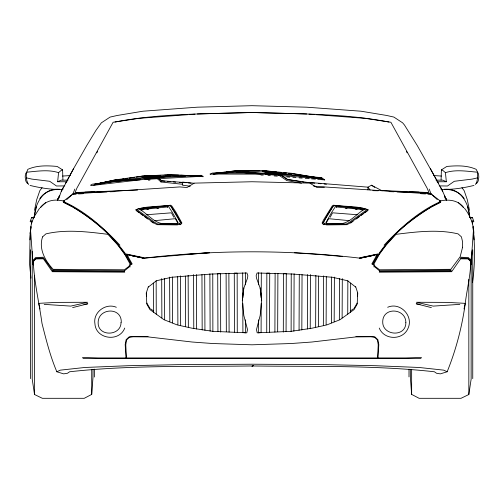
<?xml version="1.0" encoding="UTF-8"?>
<svg xmlns="http://www.w3.org/2000/svg" width="504" height="504" viewBox="0 0 504 504"><rect width="100%" height="100%" fill="white"/><g stroke="black" fill="none" stroke-linecap="round" stroke-linejoin="round"><path stroke-width="0.76" d="M408.996 369.142L408.996 376.904M471.133 257.935L471.133 379.21L468.833 394.512L461.009 398.311L419.12 398.311L411.642 394.399L411.642 369.464M468.833 394.512L468.833 279.329M274.901 332.079L275.127 273.218M277.666 331.733L277.893 273.332M283.305 332.079L283.531 273.565L286.291 273.565L286.064 331.701M299.067 330.315L299.288 274.548M301.827 329.975L302.047 274.548M315.643 327.008L315.863 275.31M318.402 326.668L318.623 276.066M258.464 284.836L258.558 272.752M258.413 319.864L258.332 332.835L261.091 332.489L261.204 303.377M261.318 272.866L261.204 297.946M294.115 273.798L293.882 331.147M310.451 274.554L310.225 328.684M323.348 325.672L323.574 275.89M326.113 324.671L326.334 276.658M331.405 322.875L331.619 276.986M334.171 321.754L334.391 277.106M93.057 369.407L92.982 377.597L91.715 394.399L84.237 398.311L42.349 398.311L34.524 394.512L32.224 379.21L32.224 251.483M339.545 278.504L339.343 319.738M342.304 278.599L342.121 317.955M350.664 283.091L350.501 312.373M367.926 189.92L367.989 187.16L371.442 185.201L382.145 190.84M33.484 264.947L33.025 264.367L33.138 260.228L35.557 257.582L43.268 257.235M39.583 208.215L33.831 217.192L31.298 224.211L30.952 226.63L30.146 233.188L29.572 264.367L30.983 278.113M441.082 179.941L441.403 169.898L446.809 166.446C456.611 165.558 466.969 165.205 476.154 169.325L478.567 174.044L478.8 177.15L478.227 180.942L477.187 182.788L476.154 183.475M28.539 184.514C25.817 180.092 25.49 173.956 27.846 169.325C37.031 165.205 47.389 165.558 57.191 166.446L62.597 169.898L62.918 179.941M357.462 296.113L357.588 293.013M377.54 357.941L378.233 344.805L377.427 339.929L374.661 337.252L370.749 336.785L355.906 336.905L311.837 342.021L291.236 343.526L252 344.805L212.764 343.526L192.163 342.021L148.094 336.905L133.251 336.785L129.339 337.252L126.573 339.929L125.767 344.805L126.46 357.941M470.975 264.833L473.395 230.882C475.026 247.552 474.944 264.537 472.702 281.169L472.487 282.687M378 357.941L378.806 344.572L377.887 339.696L374.894 336.905L370.749 336.439L355.906 336.559M29.919 239.86L30.467 232.854M30.649 230.517L30.952 226.63L30.265 233.762M470.516 264.947L470.975 264.367L472.128 250.564M30.146 221.565L31.645 217.419L34.291 217.306M260.171 287.979L261.664 300.529L260.171 315.523L256.486 329.584L257.179 332.835L291.236 331.323L312.064 328.186L326.794 324.935L340.03 319.706L354.066 309.595L357.172 304.132L357.745 293.089L355.679 286.7M67.082 181.749L57.651 181.749L58.571 172.658L61.104 170.472L62.597 169.898M31.072 221.792L31.185 220.758L31.872 220.758L31.758 221.792L31.072 221.792L31.67 223.864M90.978 185.623L142.569 179.563L201.027 176.343L201.14 175.304L190.984 175.846M148.321 286.7L146.255 293.089L146.828 304.132L149.934 309.595L163.97 319.706L177.206 324.935L191.936 328.186L212.764 331.323L246.821 332.835L247.514 329.584L243.829 315.523L242.336 300.529L243.829 287.979M242.336 300.529L243.829 288.093L247.395 278.447L247.855 275.776L246.935 272.985L211.384 274.031L171.454 277.282L156.379 280.772L148.321 287.047M34.234 217.016C35.097 203.723 43.035 188.376 58.269 189.239M167.46 207.409L167.656 206.029L166.156 206.029L139.463 209.254C147.073 213.412 152.926 221.678 161.557 223.518L176.513 223.518L178.126 222.718L172.255 212.241L168.342 206.262L167.656 206.029M34.234 217.079L36.477 206.489M124.734 272.173L52.359 271.706L43.382 258.804L35.671 258.924L33.258 261.362C34.215 282.196 39.161 302.759 42.002 323.423C46.122 339.772 50.224 356.221 56.845 371.769L63.63 373.861L67.429 373.281L69.615 371.769C130.108 365.054 191.224 366.799 252 365.961C312.776 366.799 373.892 365.054 434.385 371.769L436.571 373.281L440.37 373.861L447.155 371.769C455.975 349.946 462.023 326.983 465.224 303.666C466.83 289.567 470.679 275.581 470.742 261.362L468.329 258.924L460.618 258.804L451.641 271.706L379.266 272.173M182.832 184.294L160.984 181.982L155.459 176.917L155.686 175.65L161.904 180.942L164.966 181.219M34.518 210.288L36.704 199.704L39.816 190.726L42.078 187.595M30.146 233.188L30.605 230.882L33.025 264.367M124.387 271.391L124.507 270.812L129.679 266.559L130.946 264.027C115.926 236.899 90.815 215.618 63.17 202.003L63.403 201.197L72.954 193.946L74.794 189.113M170.069 206.375L170.302 205.222L171.681 205.802L175.827 212.014L181.925 223.058L180.545 224.211L177.206 224.904L156.952 224.671L153.733 222.831L135.551 209.828C146.355 205.808 158.886 206.798 170.302 205.222M321.615 177.61L324.721 179.909L321.388 178.756L321.615 177.61L310.703 176.772M441.403 169.898L442.896 170.472L445.429 172.658C455.704 169.3 466.855 171.278 477.42 172.198L477.647 177.836L476.727 182.328L475.461 184.514M464.014 308.983L465.224 303.666M58.918 198.091L60.984 192.106L73.527 168.746L86.764 145.505L96.081 130.202L101.373 122.837L110.118 117.079L117.256 115.473L142.916 111.214L197.341 107.188L252 105.689L306.659 107.188L361.084 111.214L386.744 115.473L393.882 117.079L402.627 122.837L404.466 125.023L417.236 145.505L436.817 180.306M160.984 181.982L161.324 180.716L155.686 175.65L141.882 176.11L141.996 177.15L155.459 176.917M472.33 223.864L472.928 221.792L472.815 220.758L472.128 220.758L472.242 221.792L472.928 221.792M326.277 223.808L326.699 222.466M40.276 207.642C44.358 202.205 50.98 199.666 57.651 200.164L59.604 195.332L57.532 200.044L57.532 198.551M64.783 201.083L64.096 201.197L63.75 201.89L64.21 202.696L72.437 206.734M136.357 210.748L136.93 209.595L138.083 208.908L140.956 208.328L169.382 205.456L170.648 205.916L180.545 222.598L179.393 223.518L176.633 224.211L157.645 223.984L154.539 222.258L136.93 209.595M429.206 189.113L431.046 193.946L440.597 201.197L439.79 202.696L431.563 206.734M330.246 217.192L332.546 212.82L357.865 214.773M323.921 224.784L324.608 223.518L327.367 224.211L346.355 223.984L349.461 222.258L367.07 209.595L367.643 210.748M61.217 191.186L63.454 187.104M65.696 183.028L66.44 181.667M67.183 180.306L73.527 168.746M326.907 221.792L328.633 218.686L349.228 220.651M372.595 264.266C385.283 239.576 407.875 221.666 430.933 207.068M371.788 264.033L377.307 254.274L378.113 254.388L376.091 256.7M96.825 152.851L97.593 151.502M372.595 264.14L373.054 264.027C388.074 236.899 413.185 215.618 440.83 202.003L440.597 201.197M354.066 308.429L357.172 303.087M439.217 201.083L439.904 201.197L439.331 202.117C417.942 211.919 400.044 228.173 384.098 245.152M72.608 307.616L87.797 303.78L83.941 304.397M332.546 206.949L328.52 213.047L322.535 223.637L323.455 224.4M124.734 328.072C119.297 342.487 95.785 339.249 94.928 323.77C92.799 312.335 105.859 302.639 116.336 307.27M33.944 260.896L36.244 258.338L43.728 258.105M39.816 198.551C44.251 191.797 52.057 189.334 59.774 189.246M293.108 173.823L320.582 178.183L291.816 173.351L290.021 173.641M40.276 207.755L45.681 202.577M253.134 365.476L252 366.553L253.304 365.709M66.711 199.603L72.954 193.946L179.852 186.927L186.757 187.507M180.545 224.4L181.465 223.637L175.48 213.047L171.454 206.949M373.855 266.899L374.321 266.559L379.493 270.812L379.613 271.391M350.658 223.07L353.134 221.256M356.221 218.988L359.314 216.726M361.122 215.422L363.491 213.721M364.675 212.871L367.051 211.17M350.236 311.031L353.43 308.864M187.217 187.387L194.235 183.128L252 181.749L309.765 183.128L316.783 187.387M56.845 371.769L60.297 370.144L84.918 367.473L127.959 365.728L177.32 364.682L252 364.216L326.68 364.682L376.041 365.728L419.082 367.473L443.703 370.144L447.155 371.769M77.093 192.339L76.293 192.799L106.924 191.873M90.575 185.151L92.402 184.168L122.503 180.716M469.709 217.306L472.469 217.652L470.742 218.112M57.651 181.749L61.217 180.142L67.996 180.142M333.698 205.222L332.319 205.802L323.455 220.072L322.075 223.058L323.455 224.211L326.794 224.904L347.048 224.671L350.267 222.831L368.449 209.828C357.645 205.808 345.114 206.798 333.698 205.222L333.931 206.375M449.65 271.366L451.067 270.812M213.488 173.962L236.237 170.705L263.044 170.591L291.816 173.351L288.691 173.477M261.28 173.659L260.284 174.044L236.237 171.971L212.99 174.157M210.017 173.993L212.644 173.004L220.418 173.023M64.436 201.657L63.75 201.89L63.403 201.197M336.344 206.029L335.658 206.262L331.745 212.241L325.874 222.718L327.487 223.518L342.443 223.518C351.074 221.678 356.926 213.412 364.537 209.254L337.844 206.029L336.344 206.029L336.54 207.409M473.968 185.434C463.207 188.049 452.107 189.819 441 189.372M377.307 254.274L359.818 258.338L375.064 255.049M477.647 177.836L472.128 179.103L454.293 181.289L447.502 186.007L439.217 185.894M200.107 176.11L170.875 174.617L142.109 176.11L115.183 179.909L94.355 184.514C129.232 178.025 164.606 174.327 200.107 176.57M376.589 254.715L378.113 254.388M94.506 184.3L115.183 179.909M360.165 257.695L377.654 254.016M387.664 307.27C400.069 301.738 413.62 315.788 408.146 328.072C403.288 340.502 384.155 340.433 379.266 328.072M94.468 184.325L113.917 180.438M156.303 177.402L145.561 179.449L144.182 178.416L155.623 176.784M157.834 177.106L163.208 176.079M167.807 175.203L170.875 174.617L167.063 175.159M150.066 178.63L156.164 177.509M157.689 177.232L163.787 176.11M169.124 175.127L170.648 174.844L168.311 175.159M93.744 185.062L115.296 181.175L139.923 179.796M115.07 122.031C160.096 113.287 206.325 114.043 252 112.48C297.675 114.043 343.904 113.287 388.93 122.031M210.231 174.384L212.417 174.044L262.93 174.157L321.388 178.756M115.416 180.142L116.953 179.915M118.49 179.695L120.796 179.355M122.34 179.134L123.877 178.907M125.414 178.687L127.72 178.353M129.263 178.126L134.644 177.345M136.187 177.124L141.567 176.337M73.067 207.068C93.24 219.511 112.008 235.009 125.887 254.356L144.182 258.338L128.936 255.049M157.147 176.57L160.196 176.135M150.066 178.813L170.648 175.997M144.182 178.416L153.525 177.156M159.749 176.318L161.305 176.104M39.236 303.32L56.498 302.387L87.57 302.274L70.768 306.104L44.188 304.366M440.024 200.97C448.402 199.086 458.356 200.056 463.724 207.642M213.879 173.376L236.237 170.705M124.047 180.539L127.134 180.186M131.764 179.651L149.6 178.038M214.666 173.307L220.116 172.74M221.672 172.582L224.784 172.255M226.346 172.097L228.677 171.858M231.015 171.612L233.352 171.373M140.005 209.746L167.801 206.917M141.548 209.947L143.092 209.796M146.954 209.418L148.497 209.267M156.99 208.429L158.54 208.278M154.772 220.651L175.367 218.686L177.093 221.792M317.243 187.507L324.148 186.927L431.046 193.946L437.289 199.603M146.135 214.773L171.454 212.82L173.754 217.192M187.973 114.673L138.77 118.346L113.11 122.258L76.866 188.194L75.027 192.566L137.554 190.033M189.536 114.559L194.998 114.15M209.658 252.643L143.949 258.155L128.898 254.993L144.528 258.105C215.92 249.732 288.08 249.694 359.472 258.105L375.102 255.03L359.472 258.042M182.958 254.621L209.658 252.762M62.559 176.06L70.245 175.556M459.812 304.366L433.232 306.104L416.43 302.274L447.502 302.387L464.764 303.32M148.371 180.18L149.927 180.092M154.281 177.792L156.624 177.666M158.187 177.584L185.522 176.135M115.007 180.986L121.193 180.678M123.512 180.564L131.248 180.18M143.873 176.154L151.559 175.783M154.627 175.631L160.776 175.329M164.619 175.146L178.485 175.146M146.5 176.161L156.265 175.77M115.529 180.142L117.092 180.079M121.779 179.89L140.522 179.134M277.754 173.918L266.036 174.384L264.77 173.237L277.137 173.288M279.317 173.855L284.785 173.634M270.516 174.359L277.54 174.101M279.096 174.044L285.34 173.811M110.061 191.778L114.773 191.633M78.448 193.782L83.16 193.643M84.949 192.112L94.368 191.848M103.005 191.602L106.93 191.488M78.391 193.794L83.053 193.662M197.341 113.973L252 112.48L306.659 113.973M63 189.372C51.893 189.819 40.792 188.049 30.032 185.434M421.546 357.43L405.846 357.941L98.154 357.941L82.454 357.43M64.783 185.894L56.498 186.007L49.707 181.289L31.872 179.103L26.353 177.836M379.493 270.812L451.067 270.125M379.613 271.587L451.067 271.007M236.464 171.051L259.447 170.85M236.237 171.971L263.044 171.858L291.356 174.731L319.7 178.655M436.004 180.142L442.783 180.142L446.349 181.749L445.429 172.658M436.918 181.749L446.349 181.749M33.258 218.112L31.531 217.652M82.965 358.52L421.035 358.52M223.524 173.029L249.953 173.093M253.058 173.099L269.394 173.597M278.68 173.294L280.999 173.307M288.723 173.338L291.816 173.351M260.946 175.064L263.277 175.077M52.933 270.125L124.507 270.812M52.933 271.007L124.387 271.587M148.094 336.559L133.251 336.439L129.106 336.905L126.113 339.696L125.194 344.572L126 357.941M271.253 174.542L278.208 174.611M279.758 174.623L291.356 174.731M264.77 173.237L274.73 173.363M289.283 173.552L291.583 173.584L289.29 173.357M372.847 190.657L378.271 190.764M397.07 191.488L400.995 191.602M409.632 191.848L419.051 192.112M420.947 193.662L425.609 193.794M389.227 191.633L393.939 191.778M397.076 191.873L427.707 192.799L426.907 192.339M420.84 193.643L425.552 193.782M460.272 258.105L467.756 258.338L470.056 260.896M180.797 175.241L197.014 175.877M380.57 190.481L428.973 192.566L427.134 188.194L390.89 122.258L365.23 118.346L316.027 114.673M460.732 257.235L468.443 257.582L470.862 260.228L470.975 264.367M433.755 175.556L441.441 176.06M445.731 189.239C460.965 188.376 468.903 203.723 469.766 217.016M444.226 189.246C451.943 189.334 459.749 191.797 464.184 198.551M294.342 252.762L321.042 254.621M309.002 114.15L314.464 114.559M276.413 174.138L278.75 174.315M280.306 174.434L301.354 176.053M302.91 176.173L306.029 176.413M307.585 176.532L309.147 176.652M267.945 175.442L270.276 175.625M274.163 175.934L277.276 176.179M286.612 176.91L289.724 177.156M292.83 177.402L295.942 177.647M299.055 177.893L302.167 178.132M305.279 178.378L309.166 178.687M311.503 178.87L315.391 179.178M317.722 179.361L324.721 179.909M161.324 180.716L185.951 182.668M321.269 254.621L342.443 256.479M167.265 181.421L170.327 181.698M173.389 181.969L175.688 182.177M179.518 182.517L181.818 182.719M311.636 182.883L314.754 183.173M318.641 183.525L320.979 183.739M324.091 184.023L326.428 184.237M234.392 171.625L238.291 171.984M239.847 172.129L255.433 173.578M242.689 171.637L261.015 173.395M263.277 170.818L266.339 171.121M268.632 171.341L271.694 171.637M273.225 171.788L276.28 172.091M278.58 172.311L281.635 172.607M283.935 172.834L286.99 173.13M345.461 208.278L347.01 208.429M355.503 209.267L357.046 209.418M360.908 209.796L362.452 209.947M194.097 183.267L182.498 182.095L182.498 185.201L190.26 186.215M336.2 206.917L363.995 209.746M313.507 186.058L324.381 187.242M183.305 182.328L186.423 182.675M187.979 182.851L191.098 183.198M265.186 171.077L262.817 170.591L276.627 172.198L287.324 179.449L312.297 183.128M267.435 171.328L269.69 171.581M271.19 171.751L274.195 172.091M275.701 172.261L277.2 172.431L287.784 179.563L300.932 181.705M57.651 200.164L63.977 200.97M420.059 304.397L416.203 303.78L431.392 307.616M302.476 181.957L304.019 182.209M305.569 182.461L307.112 182.713M301.505 183.185L286.864 180.602L276.167 173.351L262.817 171.625L262.817 170.591M201.027 176.343L203.093 176.759M127.909 256.7L125.887 254.356L127.392 254.678L125.887 254.388L131.405 264.266M126.347 254.016L143.835 257.695M125.887 254.388L127.411 254.715M130.946 264.027L131.405 264.14M58.571 172.658C48.296 169.3 37.145 171.278 26.58 172.198L25.433 174.044L25.2 177.15L25.773 180.942L26.813 182.788L27.846 183.475M439.564 201.657L440.25 201.89L439.904 201.197M54.35 271.366L52.933 270.812L43.728 258.042M201.14 175.304L203.143 176.343M367.07 209.595L363.044 208.328L334.618 205.456L333.352 205.916L324.841 219.838L323.455 222.598L324.608 223.518M371.442 185.201L374.699 187.349M309.305 182.668L308.958 182.442L367.989 187.16L370.1 190.033M150.57 308.864L153.764 311.031M136.949 211.17L139.325 212.871M140.509 213.721L142.878 215.422M144.686 216.726L147.779 218.988M150.866 221.256L153.342 223.07M129.679 266.559L130.145 266.899M355.679 287.047L347.621 280.772L332.546 277.282L292.616 274.031L257.065 272.985L256.145 275.776L256.605 278.447L260.171 288.093L261.664 300.529M458.319 202.577L463.724 207.755M119.902 245.152C103.956 228.173 86.058 211.919 64.669 202.117L64.096 201.197M464.417 208.215L464.99 208.908C470.339 215.939 473.609 224.324 473.854 233.188M461.922 187.595L464.184 190.726L467.296 199.704L469.482 210.288M146.828 303.087L149.934 308.429M406.407 151.502L407.175 152.851M126.693 254.274L132.212 264.033M437.56 181.667L438.304 183.028M440.546 187.104L442.783 191.186M179.393 223.518L180.079 224.784M430.473 168.746L443.016 192.106L446.468 200.044L446.468 198.551M373.054 264.027L374.321 266.559M472.469 217.652L473.854 221.565M446.349 200.164L444.396 195.332L445.082 198.091M177.301 222.466L177.723 223.808M467.523 206.489L469.766 217.079M38.776 303.666L39.986 308.983M473.735 233.762L473.048 226.63L473.351 230.517M473.533 232.854L474.081 239.86M411.642 394.399L410.376 377.597L410.3 369.407M146.412 293.013L146.538 296.113M188.137 275.31L188.357 327.008M180.426 275.89L180.653 325.672M172.381 276.986L172.595 322.875M164.455 278.504L164.657 319.738M161.696 278.599L161.879 317.955M153.336 283.091L153.5 312.373M245.442 272.752L245.536 284.836M242.682 272.866L242.796 297.946M228.873 273.218L229.099 332.079M209.884 273.798L210.118 331.147M204.712 274.548L204.933 330.315M201.953 274.548L202.173 329.975M193.549 274.554L193.775 328.684M169.829 321.754L169.609 277.106M245.587 319.864L245.668 332.835L242.909 332.489L242.796 303.377M226.334 331.733L226.107 273.332M220.695 332.079L220.469 273.565L217.709 273.565L217.936 331.701M185.598 326.668L185.377 276.066M177.887 324.671L177.666 276.658M472.746 249.757L472.746 378.63M347.854 280.772L347.735 314.099M320.468 178.296L320.468 178.756M307.579 274.554L307.465 329.03M291.236 273.798L291.123 331.493M269.489 332.489L269.722 273.099L266.843 273.099L266.729 332.079M237.271 332.079L237.157 273.099L234.278 273.099L234.511 332.489M212.877 331.493L212.764 273.798M196.535 329.03L196.421 274.554M156.265 314.099L156.145 280.772M94.361 369.142L94.361 377.024M91.715 369.464L91.715 394.399M34.524 275.531L34.524 394.512M30.612 249.757L30.612 378.63M405.846 322.61C406.079 337.504 382.265 335.903 382.719 321.678C382.901 306.589 405.953 308.164 405.846 322.61M121.055 322.491C120.966 336.294 97.732 336.956 98.154 322.61C98.047 308.164 121.099 306.589 121.281 321.678L121.055 322.491M42.575 236.867C38.462 248.793 45.121 260.788 53.159 269.319L124.387 269.779L128.993 266.326L130.026 263.907L124.734 254.356L117.715 244.925L108.051 234.335C87.589 231.802 66.194 229.099 45.914 233.875L42.575 236.867M462.577 247.225L460.158 256.775L450.841 269.319L379.613 269.779L375.007 266.326L373.974 263.907L379.266 254.356L386.284 244.925L395.949 234.335C416.411 231.802 437.806 229.099 458.086 233.875L461.425 236.867L462.577 241.819L462.577 247.225M76.091 193.851L72.954 193.946L76.06 193.857M431.046 193.946L427.94 193.857L431.046 193.946"/></g></svg>
